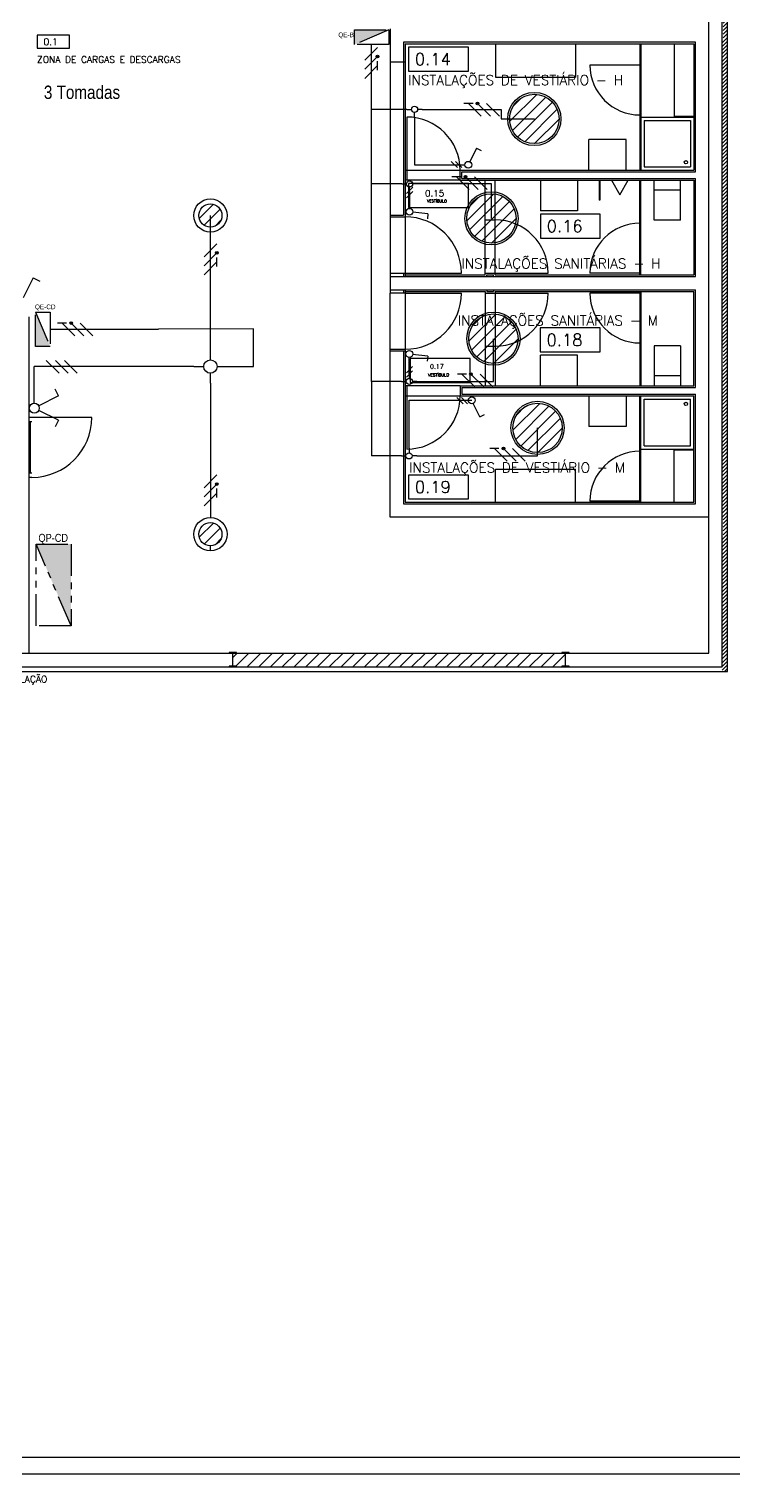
# Model space of a CAD drawing. Header units: millimetres. Extents: x -35961 to -35580, y 154458 to 154764.
# Drawn here: x -35820.56 to -35809.98, y 154617.16 to 154638.88 of the extents above; entities that cross this region are included whole.
import ezdxf

# ---------------------------------------------------------------- set-up
doc = ezdxf.new("R2010")
doc.units = ezdxf.units.MM
doc.header["$MEASUREMENT"] = 0
doc.linetypes.add('CONTINUO', pattern=[0])
doc.linetypes.add('PHANTOM2', pattern=[31.75, 15.875, -3.175, 3.175, -3.175, 3.175, -3.175])
doc.layers.get('0').update_dxf_attribs({"color": 253})
for name, color, linetype in [('0_ARQ', 253, 'Continuous'), ('Iluminação', 2, 'Continuous'), ('IluminaçãoPlanta', 50, 'Continuous'), ('LigacoesEntrada', 150, 'Continuous'), ('LigacoesParciais', 10, 'Continuous'), ('NomeMáquinas', 41, 'Continuous'), ('NomesQuadros', 255, 'Continuous'), ('Projecto', 252, 'Continuous'), ('QuadrosEletricos', 80, 'Continuous'), ('QuadrosParciais', 10, 'Continuous')]:
    doc.layers.add(name, color=color, linetype=linetype)
doc.styles.add('ROMANS', font='romans')
doc.styles.get("Standard").update_dxf_attribs({"font": 'ARIALN.TTF'})

msp = doc.modelspace()

# ---------------------------------------------------------------- hatches: boundary and pattern name
at = {"layer": 'IluminaçãoPlanta', "linetype": 'Continuous', "ltscale": 0.03, "transparency": 33554687}
h = msp.add_hatch(dxfattribs=at)
h.set_pattern_fill('ANSI31', color=256)
h.set_pattern_definition([(45, (1e-11, 29.68775), (-0.08838834765, 0.08838834765), [])])
h.paths.add_polyline_path([(-35783.935, 154644.146), (-35785.435, 154644.146), (-35785.435, 154644.076), (-35783.935, 154644.076)])
h.paths.add_polyline_path([(-35812.322, 154643.204), (-35813.822, 154643.204), (-35813.822, 154643.134), (-35812.322, 154643.134)])
h.paths.add_polyline_path([(-35812.322, 154645.204), (-35813.822, 154645.204), (-35813.822, 154645.134), (-35812.322, 154645.134)])
h.paths.add_polyline_path([(-35812.322, 154647.204), (-35813.822, 154647.204), (-35813.822, 154647.134), (-35812.322, 154647.134)])
h.paths.add_polyline_path([(-35812.322, 154649.204), (-35813.822, 154649.204), (-35813.822, 154649.134), (-35812.322, 154649.134)])
h.paths.add_polyline_path([(-35812.322, 154651.204), (-35813.822, 154651.204), (-35813.822, 154651.134), (-35812.322, 154651.134)])
h.paths.add_polyline_path([(-35812.322, 154655.204), (-35813.822, 154655.204), (-35813.822, 154655.134), (-35812.322, 154655.134)])
h.paths.add_polyline_path([(-35812.322, 154657.204), (-35813.822, 154657.204), (-35813.822, 154657.134), (-35812.322, 154657.134)])
h.paths.add_polyline_path([(-35812.322, 154659.204), (-35813.822, 154659.204), (-35813.822, 154659.134), (-35812.322, 154659.134)])
h.paths.add_polyline_path([(-35812.322, 154661.204), (-35813.822, 154661.204), (-35813.822, 154661.134), (-35812.322, 154661.134)])
h.paths.add_polyline_path([(-35812.322, 154663.204), (-35813.822, 154663.204), (-35813.822, 154663.134), (-35812.322, 154663.134)])
h.paths.add_polyline_path([(-35824.18, 154663.204), (-35825.68, 154663.204), (-35825.68, 154663.134), (-35824.18, 154663.134)])
h.paths.add_polyline_path([(-35824.18, 154661.204), (-35825.68, 154661.204), (-35825.68, 154661.134), (-35824.18, 154661.134)])
h.paths.add_polyline_path([(-35819.361, 154663.215), (-35819.431, 154663.215), (-35819.431, 154661.715), (-35819.361, 154661.715)])
h.paths.add_polyline_path([(-35824.18, 154659.204), (-35825.68, 154659.204), (-35825.68, 154659.134), (-35824.18, 154659.134)])
h.paths.add_polyline_path([(-35824.18, 154657.204), (-35825.68, 154657.204), (-35825.68, 154657.134), (-35824.18, 154657.134)])
h.paths.add_polyline_path([(-35824.18, 154655.204), (-35825.68, 154655.204), (-35825.68, 154655.134), (-35824.18, 154655.134)])
h.paths.add_polyline_path([(-35819.361, 154656.485), (-35819.431, 154656.485), (-35819.431, 154654.985), (-35819.361, 154654.985)])
h.paths.add_polyline_path([(-35824.18, 154651.204), (-35825.68, 154651.204), (-35825.68, 154651.134), (-35824.18, 154651.134)])
h.paths.add_polyline_path([(-35824.18, 154649.204), (-35825.68, 154649.204), (-35825.68, 154649.134), (-35824.18, 154649.134)])
h.paths.add_polyline_path([(-35819.361, 154651.234), (-35819.431, 154651.234), (-35819.431, 154649.734), (-35819.361, 154649.734)])
h.paths.add_polyline_path([(-35824.18, 154647.204), (-35825.68, 154647.204), (-35825.68, 154647.134), (-35824.18, 154647.134)])
h.paths.add_polyline_path([(-35824.18, 154645.204), (-35825.68, 154645.204), (-35825.68, 154645.134), (-35824.18, 154645.134)])
h.paths.add_polyline_path([(-35824.18, 154643.204), (-35825.68, 154643.204), (-35825.68, 154643.134), (-35824.18, 154643.134)])
h.paths.add_polyline_path([(-35819.361, 154644.704), (-35819.431, 154644.704), (-35819.431, 154643.204), (-35819.361, 154643.204)])
h.paths.add_polyline_path([(-35836.455, 154669.428), (-35836.525, 154669.428), (-35836.525, 154667.928), (-35836.455, 154667.928)])
h.paths.add_polyline_path([(-35840.08, 154669.428), (-35840.15, 154669.428), (-35840.15, 154667.928), (-35840.08, 154667.928)])
h.paths.add_polyline_path([(-35843.705, 154669.428), (-35843.775, 154669.428), (-35843.775, 154667.928), (-35843.705, 154667.928)])
h.paths.add_polyline_path([(-35838.337, 154663.18), (-35838.407, 154663.18), (-35838.407, 154661.68), (-35838.337, 154661.68)])
h.paths.add_polyline_path([(-35844.138, 154663.204), (-35845.638, 154663.204), (-35845.638, 154663.134), (-35844.138, 154663.134)])
h.paths.add_polyline_path([(-35844.138, 154661.204), (-35845.638, 154661.204), (-35845.638, 154661.134), (-35844.138, 154661.134)])
h.paths.add_polyline_path([(-35844.138, 154659.204), (-35845.638, 154659.204), (-35845.638, 154659.134), (-35844.138, 154659.134)])
h.paths.add_polyline_path([(-35832.983, 154663.169), (-35832.983, 154663.204), (-35834.483, 154663.204), (-35834.483, 154663.134), (-35832.983, 154663.134)])
h.paths.add_polyline_path([(-35832.983, 154661.204), (-35834.483, 154661.204), (-35834.483, 154661.134), (-35832.983, 154661.134), (-35832.983, 154661.169)])
h.paths.add_polyline_path([(-35832.983, 154659.169), (-35832.983, 154659.204), (-35834.483, 154659.204), (-35834.483, 154659.134), (-35832.983, 154659.134)])
h.paths.add_polyline_path([(-35832.983, 154657.204), (-35834.483, 154657.204), (-35834.483, 154657.134), (-35832.983, 154657.134), (-35832.983, 154657.169)])
h.paths.add_polyline_path([(-35838.337, 154657.852), (-35838.407, 154657.852), (-35838.407, 154656.352), (-35838.337, 154656.352)])
h.paths.add_polyline_path([(-35832.983, 154655.204), (-35834.483, 154655.204), (-35834.483, 154655.134), (-35832.983, 154655.134), (-35832.983, 154655.169)])
h.paths.add_polyline_path([(-35844.138, 154657.169), (-35844.138, 154657.204), (-35845.638, 154657.204), (-35845.638, 154657.134), (-35844.138, 154657.134)])
h.paths.add_polyline_path([(-35844.138, 154655.204), (-35845.638, 154655.204), (-35845.638, 154655.134), (-35844.138, 154655.134), (-35844.138, 154655.169)])
h.paths.add_polyline_path([(-35838.337, 154653.852), (-35838.407, 154653.852), (-35838.407, 154652.352), (-35838.337, 154652.352)])
h.paths.add_polyline_path([(-35844.147, 154651.169), (-35844.147, 154651.204), (-35845.647, 154651.204), (-35845.647, 154651.134), (-35844.147, 154651.134)])
h.paths.add_polyline_path([(-35844.147, 154649.204), (-35845.647, 154649.204), (-35845.647, 154649.134), (-35844.147, 154649.134), (-35844.147, 154649.169)])
h.paths.add_polyline_path([(-35838.337, 154649.852), (-35838.407, 154649.852), (-35838.407, 154648.352), (-35838.337, 154648.352)])
h.paths.add_polyline_path([(-35844.147, 154647.204), (-35845.647, 154647.204), (-35845.647, 154647.134), (-35844.147, 154647.134), (-35844.147, 154647.169)])
h.paths.add_polyline_path([(-35832.983, 154651.204), (-35834.483, 154651.204), (-35834.483, 154651.134), (-35832.983, 154651.134), (-35832.983, 154651.169)])
h.paths.add_polyline_path([(-35832.983, 154649.169), (-35832.983, 154649.204), (-35834.483, 154649.204), (-35834.483, 154649.134), (-35832.983, 154649.134)])
h.paths.add_polyline_path([(-35832.983, 154647.169), (-35832.983, 154647.204), (-35834.483, 154647.204), (-35834.483, 154647.134), (-35832.983, 154647.134)])
h.paths.add_polyline_path([(-35832.983, 154645.169), (-35832.983, 154645.204), (-35834.483, 154645.204), (-35834.483, 154645.134), (-35832.983, 154645.134)])
h.paths.add_polyline_path([(-35832.983, 154643.204), (-35834.483, 154643.204), (-35834.483, 154643.134), (-35832.983, 154643.134), (-35832.983, 154643.169)])
h.paths.add_polyline_path([(-35838.337, 154644.669), (-35838.407, 154644.669), (-35838.407, 154643.169), (-35838.337, 154643.169)])
h.paths.add_polyline_path([(-35844.147, 154643.204), (-35845.647, 154643.204), (-35845.647, 154643.134), (-35844.147, 154643.134), (-35844.147, 154643.169)])
h.paths.add_polyline_path([(-35844.147, 154645.169), (-35844.147, 154645.204), (-35845.647, 154645.204), (-35845.647, 154645.134), (-35844.147, 154645.134)])
h.paths.add_polyline_path([(-35841.761, 154637.133), (-35843.261, 154637.133), (-35843.261, 154637.063), (-35841.761, 154637.063)])
h.paths.add_polyline_path([(-35841.761, 154635.093), (-35843.261, 154635.093), (-35843.261, 154635.023), (-35841.761, 154635.023)])
h.paths.add_polyline_path([(-35841.761, 154633.253), (-35843.261, 154633.253), (-35843.261, 154633.183), (-35841.761, 154633.183)])
h.paths.add_polyline_path([(-35841.761, 154631.413), (-35843.261, 154631.413), (-35843.261, 154631.343), (-35841.761, 154631.343)])
h.paths.add_polyline_path([(-35820.618, 154637.801), (-35820.618, 154638.249), (-35820.723, 154638.249), (-35820.723, 154637.801)], flags=9)
h.paths.add_polyline_path([(-35825.267, 154635.096), (-35824.818, 154635.096), (-35824.818, 154635.201), (-35825.267, 154635.201)], flags=9)
h.paths.add_polyline_path([(-35830.542, 154636.271), (-35830.093, 154636.271), (-35830.093, 154636.376), (-35830.542, 154636.376)], flags=9)
h.paths.add_polyline_path([(-35834.944, 154636.249), (-35834.495, 154636.249), (-35834.495, 154636.354), (-35834.944, 154636.354)], flags=9)
h.paths.add_polyline_path([(-35831.681, 154634.356), (-35831.232, 154634.356), (-35831.232, 154634.461), (-35831.681, 154634.461)], flags=9)
h.paths.add_polyline_path([(-35833.78, 154633.918), (-35833.152, 154633.918), (-35833.152, 154634.408), (-35833.78, 154634.408)], flags=9)
h.paths.add_polyline_path([(-35835.081, 154633.918), (-35834.453, 154633.918), (-35834.453, 154634.408), (-35835.081, 154634.408)], flags=9)
h.paths.add_polyline_path([(-35837.183, 154631.878), (-35837.183, 154632.295), (-35837.32, 154632.295), (-35837.32, 154631.878)], flags=9)
h.paths.add_polyline_path([(-35837.183, 154631.203), (-35837.183, 154631.62), (-35837.319, 154631.62), (-35837.319, 154631.203)], flags=9)
h.paths.add_polyline_path([(-35837.141, 154630.365), (-35837.141, 154631.092), (-35837.414, 154631.092), (-35837.414, 154630.365)], flags=9)
h.paths.add_polyline_path([(-35837.141, 154629.595), (-35837.141, 154630.322), (-35837.414, 154630.322), (-35837.414, 154629.595)], flags=9)
h.paths.add_polyline_path([(-35820.397, 154637.72), (-35819.151, 154637.72), (-35819.151, 154638.141), (-35820.397, 154638.141)], flags=9)
h.paths.add_polyline_path([(-35845.857, 154638.164), (-35844.611, 154638.164), (-35844.611, 154638.585), (-35845.857, 154638.585)], flags=9)
h.paths.add_polyline_path([(-35832.406, 154666.646), (-35831.16, 154666.646), (-35831.16, 154667.067), (-35832.406, 154667.067)], flags=9)
h.paths.add_polyline_path([(-35814.034, 154667.154), (-35812.788, 154667.154), (-35812.788, 154667.574), (-35814.034, 154667.574)], flags=9)
h.paths.add_polyline_path([(-35822.226, 154667.12), (-35821.095, 154667.12), (-35821.095, 154667.541), (-35822.226, 154667.541)], flags=9)
h.paths.add_polyline_path([(-35830.946, 154659.343), (-35829.7, 154659.343), (-35829.7, 154659.763), (-35830.946, 154659.763)], flags=9)
h.paths.add_polyline_path([(-35831.071, 154652.495), (-35829.825, 154652.495), (-35829.825, 154652.915), (-35831.071, 154652.915)], flags=9)
h.paths.add_polyline_path([(-35792.67, 154621.399), (-35789.458, 154621.399), (-35789.458, 154621.924), (-35792.67, 154621.924)], flags=9)
h.paths.add_polyline_path([(-35782.842, 154640.578), (-35778.81, 154640.578), (-35778.81, 154641.314), (-35782.842, 154641.314)], flags=9)
h.paths.add_polyline_path([(-35782.89, 154642.28), (-35775.762, 154642.28), (-35775.762, 154643.016), (-35782.89, 154643.016)], flags=9)
h.paths.add_polyline_path([(-35782.917, 154643.736), (-35778.997, 154643.736), (-35778.997, 154644.472), (-35782.917, 154644.472)], flags=9)
h.paths.add_polyline_path([(-35788.012, 154644.729), (-35779.324, 154644.729), (-35779.324, 154646.201), (-35788.012, 154646.201)], flags=9)
h.paths.add_polyline_path([(-35846.773, 154629.558), (-35845.23, 154629.558), (-35845.23, 154629.786), (-35846.773, 154629.786)], flags=9)
h.paths.add_polyline_path([(-35847.183, 154629.614), (-35846.923, 154629.614), (-35846.923, 154629.764), (-35847.183, 154629.764)], flags=9)
h.paths.add_polyline_path([(-35836.957, 154634.28), (-35835.711, 154634.28), (-35835.711, 154634.458), (-35836.957, 154634.458)], flags=9)
h.paths.add_polyline_path([(-35837.347, 154634.288), (-35837.088, 154634.288), (-35837.088, 154634.438), (-35837.347, 154634.438)], flags=9)
h.paths.add_polyline_path([(-35823.309, 154638.5), (-35823.05, 154638.5), (-35823.05, 154638.65), (-35823.309, 154638.65)], flags=9)
h.paths.add_polyline_path([(-35828.94, 154638.569), (-35828.68, 154638.569), (-35828.68, 154638.719), (-35828.94, 154638.719)], flags=9)
h.paths.add_polyline_path([(-35837.253, 154636.263), (-35836.993, 154636.263), (-35836.993, 154636.413), (-35837.253, 154636.413)], flags=9)
h.paths.add_polyline_path([(-35832.018, 154638.532), (-35831.754, 154638.532), (-35831.754, 154638.682), (-35832.018, 154638.682)], flags=9)
h.paths.add_polyline_path([(-35820.322, 154638.615), (-35820.091, 154638.615), (-35820.091, 154638.765), (-35820.322, 154638.765)], flags=9)
h.paths.add_polyline_path([(-35821.094, 154629.561), (-35820.834, 154629.561), (-35820.834, 154629.711), (-35821.094, 154629.711)], flags=9)
h.paths.add_polyline_path([(-35848.945, 154665.864), (-35848.074, 154665.864), (-35848.074, 154666.074), (-35848.945, 154666.074)], flags=9)
h.paths.add_polyline_path([(-35779.778, 154658.202), (-35778.092, 154658.202), (-35778.092, 154658.63), (-35779.778, 154658.63)], flags=9)
h.paths.add_polyline_path([(-35779.767, 154659.099), (-35778.116, 154659.099), (-35778.116, 154659.527), (-35779.767, 154659.527)], flags=9)
h.paths.add_polyline_path([(-35780.334, 154662.55), (-35778.191, 154662.55), (-35778.191, 154662.979), (-35780.334, 154662.979)], flags=9)
h.paths.add_polyline_path([(-35779.778, 154658.66), (-35778.093, 154658.66), (-35778.093, 154659.088), (-35779.778, 154659.088)], flags=9)
h.paths.add_polyline_path([(-35788.231, 154658.605), (-35782.619, 154658.605), (-35782.619, 154659.154), (-35788.231, 154659.154)], flags=9)
h.paths.add_polyline_path([(-35788.231, 154658.125), (-35782.139, 154658.125), (-35782.139, 154658.674), (-35788.231, 154658.674)], flags=9)
h.paths.add_polyline_path([(-35789.529, 154658.237), (-35788.689, 154658.237), (-35788.689, 154658.597), (-35789.529, 154658.597)], flags=9)
h.paths.add_polyline_path([(-35789.529, 154658.717), (-35788.677, 154658.717), (-35788.677, 154659.077), (-35789.529, 154659.077)], flags=9)
h.paths.add_polyline_path([(-35822.961, 154629.502), (-35821.251, 154629.502), (-35821.251, 154629.73), (-35822.961, 154629.73)], flags=9)
h.paths.add_polyline_path([(-35819.872, 154638.624), (-35817.36, 154638.624), (-35817.36, 154638.774), (-35819.872, 154638.774)], flags=9)
h.paths.add_polyline_path([(-35814.933, 154635.933), (-35813.708, 154635.933), (-35813.708, 154636.201), (-35814.933, 154636.201)], flags=9)
h.paths.add_polyline_path([(-35814.901, 154633.953), (-35813.676, 154633.953), (-35813.676, 154634.221), (-35814.901, 154634.221)], flags=9)
h.paths.add_polyline_path([(-35814.092, 154635.174), (-35810.599, 154635.174), (-35810.599, 154635.517), (-35814.092, 154635.517)], flags=9)
h.paths.add_polyline_path([(-35814.892, 154637.931), (-35811.099, 154637.931), (-35811.099, 154638.274), (-35814.892, 154638.274)], flags=9)
h.paths.add_polyline_path([(-35814.145, 154634.318), (-35810.638, 154634.318), (-35810.638, 154634.661), (-35814.145, 154634.661)], flags=9)
h.paths.add_polyline_path([(-35814.877, 154632.108), (-35811.07, 154632.108), (-35811.07, 154632.451), (-35814.877, 154632.451)], flags=9)
h.paths.add_polyline_path([(-35812.743, 154635.783), (-35812.104, 154635.783), (-35812.104, 154636.053), (-35812.743, 154636.053)], flags=9)
h.paths.add_polyline_path([(-35814.724, 154636.243), (-35814.085, 154636.243), (-35814.085, 154636.513), (-35814.724, 154636.513)], flags=9)
h.paths.add_polyline_path([(-35814.724, 154638.293), (-35814.077, 154638.293), (-35814.077, 154638.563), (-35814.724, 154638.563)], flags=9)
h.paths.add_polyline_path([(-35812.745, 154634.073), (-35812.107, 154634.073), (-35812.107, 154634.343), (-35812.745, 154634.343)], flags=9)
h.paths.add_polyline_path([(-35814.699, 154633.613), (-35814.06, 154633.613), (-35814.06, 154633.883), (-35814.699, 154633.883)], flags=9)
h.paths.add_polyline_path([(-35814.724, 154631.863), (-35814.094, 154631.863), (-35814.094, 154632.133), (-35814.724, 154632.133)], flags=9)
h.paths.add_polyline_path([(-35836.89, 154636.312), (-35835.835, 154636.312), (-35835.835, 154636.462), (-35836.89, 154636.462)], flags=9)
h.paths.add_polyline_path([(-35831.664, 154638.541), (-35830.167, 154638.541), (-35830.167, 154638.719), (-35831.664, 154638.719)], flags=9)
h.paths.add_polyline_path([(-35828.596, 154638.582), (-35826.003, 154638.582), (-35826.003, 154638.761), (-35828.596, 154638.761)], flags=9)
h.paths.add_polyline_path([(-35822.956, 154638.469), (-35822.206, 154638.469), (-35822.206, 154638.647), (-35822.956, 154638.647)], flags=9)
h.paths.add_polyline_path([(-35779.839, 154660.633), (-35778.153, 154660.633), (-35778.153, 154661.061), (-35779.839, 154661.061)], flags=9)
h.paths.add_polyline_path([(-35788.262, 154660.563), (-35782.193, 154660.563), (-35782.193, 154661.112), (-35788.262, 154661.112)], flags=9)
h.paths.add_polyline_path([(-35789.56, 154660.675), (-35788.697, 154660.675), (-35788.697, 154661.035), (-35789.56, 154661.035)], flags=9)
h.paths.add_polyline_path([(-35832.638, 154638.99), (-35830.472, 154638.99), (-35830.472, 154639.264), (-35832.638, 154639.264)], flags=9)
h.paths.add_polyline_path([(-35830.286, 154639.026), (-35829.647, 154639.026), (-35829.647, 154639.296), (-35830.286, 154639.296)], flags=9)
h.paths.add_polyline_path([(-35821.24, 154666.586), (-35820.056, 154666.586), (-35820.056, 154666.736), (-35821.24, 154666.736)], flags=9)
h.paths.add_polyline_path([(-35814.894, 154666.568), (-35813.763, 154666.568), (-35813.763, 154666.718), (-35814.894, 154666.718)], flags=9)
h.paths.add_polyline_path([(-35835.139, 154666.628), (-35833.72, 154666.628), (-35833.72, 154666.857), (-35835.139, 154666.857)], flags=9)
h.paths.add_polyline_path([(-35828.286, 154639.027), (-35826.155, 154639.027), (-35826.155, 154639.302), (-35828.286, 154639.302)], flags=9)
h.paths.add_polyline_path([(-35780.162, 154666.005), (-35778.247, 154666.005), (-35778.247, 154666.434), (-35780.162, 154666.434)], flags=9)
h.paths.add_polyline_path([(-35779.785, 154659.621), (-35778.1, 154659.621), (-35778.1, 154660.049), (-35779.785, 154660.049)], flags=9)
h.paths.add_polyline_path([(-35779.777, 154660.135), (-35778.126, 154660.135), (-35778.126, 154660.564), (-35779.777, 154660.564)], flags=9)
h.paths.add_polyline_path([(-35780.062, 154661.095), (-35778.148, 154661.095), (-35778.148, 154661.523), (-35780.062, 154661.523)], flags=9)
h.paths.add_polyline_path([(-35780.077, 154661.569), (-35778.163, 154661.569), (-35778.163, 154661.998), (-35780.077, 154661.998)], flags=9)
h.paths.add_polyline_path([(-35780.066, 154662.065), (-35778.163, 154662.065), (-35778.163, 154662.494), (-35780.066, 154662.494)], flags=9)
h.paths.add_polyline_path([(-35780.347, 154663.028), (-35778.204, 154663.028), (-35778.204, 154663.457), (-35780.347, 154663.457)], flags=9)
h.paths.add_polyline_path([(-35780.126, 154663.499), (-35778.211, 154663.499), (-35778.211, 154663.928), (-35780.126, 154663.928)], flags=9)
h.paths.add_polyline_path([(-35779.874, 154663.979), (-35778.2, 154663.979), (-35778.2, 154664.408), (-35779.874, 154664.408)], flags=9)
h.paths.add_polyline_path([(-35780.137, 154664.495), (-35778.223, 154664.495), (-35778.223, 154664.923), (-35780.137, 154664.923)], flags=9)
h.paths.add_polyline_path([(-35780.118, 154664.996), (-35778.238, 154664.996), (-35778.238, 154665.424), (-35780.118, 154665.424)], flags=9)
h.paths.add_polyline_path([(-35779.922, 154665.525), (-35778.236, 154665.525), (-35778.236, 154665.954), (-35779.922, 154665.954)], flags=9)
h.paths.add_polyline_path([(-35780.124, 154666.561), (-35778.244, 154666.561), (-35778.244, 154666.99), (-35780.124, 154666.99)], flags=9)
h.paths.add_polyline_path([(-35788.238, 154659.566), (-35782.649, 154659.566), (-35782.649, 154660.115), (-35788.238, 154660.115)], flags=9)
h.paths.add_polyline_path([(-35788.296, 154662.005), (-35784.65, 154662.005), (-35784.65, 154662.554), (-35788.296, 154662.554)], flags=9)
h.paths.add_polyline_path([(-35788.296, 154663.445), (-35784.353, 154663.445), (-35784.353, 154663.994), (-35788.296, 154663.994)], flags=9)
h.paths.add_polyline_path([(-35788.289, 154665.571), (-35784.695, 154665.571), (-35784.695, 154666), (-35788.289, 154666)], flags=9)
h.paths.add_polyline_path([(-35788.286, 154666.607), (-35786.486, 154666.607), (-35786.486, 154667.036), (-35788.286, 154667.036)], flags=9)
h.paths.add_polyline_path([(-35780.136, 154667.088), (-35778.233, 154667.088), (-35778.233, 154667.516), (-35780.136, 154667.516)], flags=9)
h.paths.add_polyline_path([(-35788.252, 154659.186), (-35786.292, 154659.186), (-35786.292, 154659.615), (-35788.252, 154659.615)], flags=9)
h.paths.add_polyline_path([(-35788.276, 154660.181), (-35786.316, 154660.181), (-35786.316, 154660.61), (-35788.276, 154660.61)], flags=9)
h.paths.add_polyline_path([(-35788.242, 154661.156), (-35784.83, 154661.156), (-35784.83, 154661.516), (-35788.242, 154661.516)], flags=9)
h.paths.add_polyline_path([(-35788.296, 154662.485), (-35783.965, 154662.485), (-35783.965, 154663.034), (-35788.296, 154663.034)], flags=9)
h.paths.add_polyline_path([(-35788.242, 154661.636), (-35784.705, 154661.636), (-35784.705, 154661.996), (-35788.242, 154661.996)], flags=9)
h.paths.add_polyline_path([(-35788.296, 154662.965), (-35784.033, 154662.965), (-35784.033, 154663.514), (-35788.296, 154663.514)], flags=9)
h.paths.add_polyline_path([(-35788.296, 154663.925), (-35784.193, 154663.925), (-35784.193, 154664.474), (-35788.296, 154664.474)], flags=9)
h.paths.add_polyline_path([(-35789.536, 154659.198), (-35788.685, 154659.198), (-35788.685, 154659.558), (-35789.536, 154659.558)], flags=9)
h.paths.add_polyline_path([(-35789.536, 154659.678), (-35788.685, 154659.678), (-35788.685, 154660.038), (-35789.536, 154660.038)], flags=9)
h.paths.add_polyline_path([(-35789.56, 154660.192), (-35788.709, 154660.192), (-35788.709, 154660.552), (-35789.56, 154660.552)], flags=9)
h.paths.add_polyline_path([(-35789.56, 154661.156), (-35788.709, 154661.156), (-35788.709, 154661.516), (-35789.56, 154661.516)], flags=9)
h.paths.add_polyline_path([(-35789.56, 154661.636), (-35788.709, 154661.636), (-35788.709, 154661.996), (-35789.56, 154661.996)], flags=9)
h.paths.add_polyline_path([(-35788.312, 154666.051), (-35782.089, 154666.051), (-35782.089, 154666.48), (-35788.312, 154666.48)], flags=9)
h.paths.add_polyline_path([(-35789.56, 154662.116), (-35788.777, 154662.116), (-35788.777, 154662.476), (-35789.56, 154662.476)], flags=9)
h.paths.add_polyline_path([(-35789.56, 154662.596), (-35788.709, 154662.596), (-35788.709, 154662.956), (-35789.56, 154662.956)], flags=9)
h.paths.add_polyline_path([(-35789.56, 154663.076), (-35788.949, 154663.076), (-35788.949, 154663.436), (-35789.56, 154663.436)], flags=9)
h.paths.add_polyline_path([(-35788.287, 154664.54), (-35785.299, 154664.54), (-35785.299, 154664.969), (-35788.287, 154664.969)], flags=9)
h.paths.add_polyline_path([(-35788.264, 154667.145), (-35782.235, 154667.145), (-35782.235, 154667.505), (-35788.264, 154667.505)], flags=9)
h.paths.add_polyline_path([(-35789.56, 154663.556), (-35788.937, 154663.556), (-35788.937, 154663.916), (-35789.56, 154663.916)], flags=9)
h.paths.add_polyline_path([(-35789.56, 154664.036), (-35788.937, 154664.036), (-35788.937, 154664.396), (-35789.56, 154664.396)], flags=9)
h.paths.add_polyline_path([(-35788.257, 154665.053), (-35785.726, 154665.053), (-35785.726, 154665.413), (-35788.257, 154665.413)], flags=9)
h.paths.add_polyline_path([(-35789.571, 154664.552), (-35788.949, 154664.552), (-35788.949, 154664.912), (-35789.571, 154664.912)], flags=9)
h.paths.add_polyline_path([(-35789.587, 154665.053), (-35788.964, 154665.053), (-35788.964, 154665.413), (-35789.587, 154665.413)], flags=9)
h.paths.add_polyline_path([(-35789.596, 154665.583), (-35788.962, 154665.583), (-35788.962, 154665.943), (-35789.596, 154665.943)], flags=9)
h.paths.add_polyline_path([(-35789.596, 154666.063), (-35788.973, 154666.063), (-35788.973, 154666.423), (-35789.596, 154666.423)], flags=9)
h.paths.add_polyline_path([(-35789.593, 154666.619), (-35788.97, 154666.619), (-35788.97, 154666.979), (-35789.593, 154666.979)], flags=9)
h.paths.add_polyline_path([(-35789.582, 154667.145), (-35789.028, 154667.145), (-35789.028, 154667.505), (-35789.582, 154667.505)], flags=9)
h.paths.add_polyline_path([(-35785.827, 154668.123), (-35780.644, 154668.123), (-35780.644, 154668.551), (-35785.827, 154668.551)], flags=9)
h.paths.add_polyline_path([(-35828.985, 154639.054), (-35828.526, 154639.054), (-35828.526, 154639.324), (-35828.985, 154639.324)], flags=9)
h.paths.add_polyline_path([(-35813.572, 154666.578), (-35812.934, 154666.578), (-35812.934, 154666.848), (-35813.572, 154666.848)], flags=9)
h.paths.add_polyline_path([(-35822.062, 154666.578), (-35821.423, 154666.578), (-35821.423, 154666.848), (-35822.062, 154666.848)], flags=9)
h.paths.add_polyline_path([(-35833.57, 154666.591), (-35832.983, 154666.591), (-35832.983, 154666.861), (-35833.57, 154666.861)], flags=9)
h.paths.add_polyline_path([(-35847.651, 154628.745), (-35843.942, 154628.745), (-35843.942, 154629.045), (-35847.651, 154629.045)], flags=9)
h = msp.add_hatch(color=256, dxfattribs=at)
h.dxf.hatch_style = 1
h.paths.add_polyline_path([(-35815.344, 154638.467, 1), (-35815.304, 154638.467, 1)])
h = msp.add_hatch(color=256, dxfattribs=at)
h.dxf.hatch_style = 1
h.paths.add_polyline_path([(-35813.839, 154637.762, 1), (-35813.799, 154637.762, 1)])
h = msp.add_hatch(dxfattribs=at)
h.set_pattern_fill('ANSI31', color=256)
h.set_pattern_definition([(45, (-28.28121, 26.26848), (-0.08838834765, 0.08838834765), [])])
h.paths.add_polyline_path([(-35812.595, 154637.529, 1), (-35813.337, 154637.529, 1)])
h = msp.add_hatch(color=256, dxfattribs=at)
h.dxf.hatch_style = 1
h.paths.add_polyline_path([(-35814.022, 154636.66, 1), (-35813.982, 154636.66, 1)])
h = msp.add_hatch(dxfattribs=at)
h.set_pattern_fill('ANSI31', color=256)
h.set_pattern_definition([(45, (-28.92654, 24.77423), (-0.08838834765, 0.08838834765), [])])
h.paths.add_polyline_path([(-35813.241, 154636.035, 1), (-35813.982, 154636.035, 1)])
h = msp.add_hatch(dxfattribs=at)
h.set_pattern_fill('ANSI31', color=256)
h.set_pattern_definition([(45, (-33.179, 23.16438), (-0.08838834765, 0.08838834765), [])])
h.paths.add_polyline_path([(-35817.661, 154636.078, 1), (-35818.009, 154636.078, 1)])
h = msp.add_hatch(color=256, dxfattribs=at)
h.dxf.hatch_style = 1
h.paths.add_polyline_path([(-35817.759, 154635.516, 1), (-35817.719, 154635.516, 1)])
h = msp.add_hatch(color=256, dxfattribs=at)
h.dxf.hatch_style = 1
h.paths.add_polyline_path([(-35819.949, 154634.462, 1), (-35819.909, 154634.462, 1)])
h = msp.add_hatch(dxfattribs=at)
h.set_pattern_fill('ANSI31', color=256)
h.set_pattern_definition([(45, (-28.89581, 22.96607), (-0.08838834765, 0.08838834765), [])])
h.paths.add_polyline_path([(-35813.21, 154634.227, 1), (-35813.951, 154634.227, 1)])
h = msp.add_hatch(color=256, dxfattribs=at)
h.dxf.hatch_style = 1
h.paths.add_polyline_path([(-35813.939, 154633.695, 1), (-35813.899, 154633.695, 1)])
h = msp.add_hatch(dxfattribs=at)
h.set_pattern_fill('ANSI31', color=256)
h.set_pattern_definition([(45, (-28.23332, 21.6249), (-0.08838834765, 0.08838834765), [])])
h.paths.add_polyline_path([(-35812.548, 154632.886, 1), (-35813.289, 154632.886, 1)])
h = msp.add_hatch(color=256, dxfattribs=at)
h.dxf.hatch_style = 1
h.paths.add_polyline_path([(-35813.451, 154632.578, 1), (-35813.411, 154632.578, 1)])
h = msp.add_hatch(color=256, dxfattribs=at)
h.dxf.hatch_style = 1
h.paths.add_polyline_path([(-35817.759, 154632.043, 1), (-35817.719, 154632.043, 1)])
h = msp.add_hatch(dxfattribs=at)
h.set_pattern_fill('ANSI31', color=256)
h.set_pattern_definition([(45, (-33.179, 18.37438), (-0.08838834765, 0.08838834765), [])])
h.paths.add_polyline_path([(-35817.661, 154631.288, 1), (-35818.009, 154631.288, 1)])
at = {"layer": 'LigacoesParciais', "linetype": 'Continuous', "ltscale": 0.03, "true_color": 0x636466}
h = msp.add_hatch(dxfattribs=at)
h.set_pattern_fill('ANSI31', color=251)
h.set_pattern_definition([(45, (8.73055, 29.68775), (-0.08838834765, 0.08838834765), [])])
h.paths.add_polyline_path([(-35817.497, 154629.503), (-35817.497, 154629.303), (-35817.445, 154629.303), (-35812.555, 154629.296), (-35812.555, 154629.303), (-35812.503, 154629.303), (-35812.503, 154629.503)])
at = {"layer": 'Projecto'}
h = msp.add_hatch(dxfattribs=at)
h.set_pattern_fill('ANSI31', color=256, scale=0.0125, style=0)
h.set_pattern_definition([(45, (-45720.69347, 161053.77992), (-0.02806330038, 0.02806330038), [])])
h.paths.add_polyline_path([(-35810.062, 154646.383), (-35810.127, 154646.383), (-35810.127, 154646.233), (-35810.142, 154646.233), (-35810.142, 154639.033), (-35810.127, 154639.033), (-35810.127, 154638.733), (-35810.142, 154638.733), (-35810.142, 154634.083), (-35810.127, 154634.083), (-35810.127, 154633.783), (-35810.142, 154633.783), (-35810.142, 154631.533), (-35810.127, 154631.533), (-35810.127, 154631.233), (-35810.142, 154631.233), (-35810.142, 154629.348), (-35810.142, 154629.238), (-35810.142, 154629.223), (-35810.062, 154629.223)])
at = {"layer": 'QuadrosEletricos', "linetype": 'PHANTOM2', "ltscale": 0.03}
h = msp.add_hatch(color=256, dxfattribs=at)
h.dxf.hatch_style = 1
h.paths.add_polyline_path([(-35815.669, 154638.868), (-35815.669, 154638.647), (-35815.154, 154638.868)])
h = msp.add_hatch(color=256, dxfattribs=at)
h.dxf.hatch_style = 1
h.paths.add_polyline_path([(-35820.464, 154634.111), (-35820.243, 154634.111), (-35820.464, 154634.626)])
at = {"layer": 'QuadrosParciais', "linetype": 'PHANTOM2', "ltscale": 0.03}
h = msp.add_hatch(color=1, dxfattribs=at)
h.dxf.hatch_style = 1
h.paths.add_polyline_path([(-35819.93, 154631.139), (-35820.455, 154631.139), (-35819.93, 154629.912)])

# ---------------------------------------------------------------- linework, layer by layer
at = {"layer": '0_ARQ'}
for points in [[(-35864.542, 154676.364), (-35774.542, 154676.364), (-35774.542, 154617.164), (-35864.542, 154617.164)], [(-35774.542, 154617.164), (-35862.292, 154617.164), (-35862.292, 154676.364), (-35774.542, 154676.364)], [(-35774.792, 154617.414), (-35862.042, 154617.414), (-35862.042, 154676.114), (-35774.792, 154676.114)]]:
    msp.add_lwpolyline(points, close=True, dxfattribs=at)
at = {"layer": 'Iluminação'}
for p, q in [((-35815.516, 154638.411), (-35815.324, 154638.603)), ((-35815.516, 154638.275), (-35815.324, 154638.467)), ((-35815.324, 154638.263), (-35815.324, 154638.399)), ((-35815.516, 154638.139), (-35815.324, 154638.331)), ((-35813.887, 154637.762, 0), (-35814.024, 154637.762, 0)), ((-35813.763, 154637.57, 0), (-35813.955, 154637.762, 0)), ((-35813.627, 154637.57, 0), (-35813.819, 154637.762, 0)), ((-35813.491, 154637.57, 0), (-35813.683, 154637.762, 0)), ((-35814.123, 154636.799), (-35814.216, 154636.892)), ((-35814.056, 154636.799), (-35814.15, 154636.892)), ((-35814.07, 154636.66, 0), (-35814.206, 154636.66, 0)), ((-35813.946, 154636.467, 0), (-35814.138, 154636.66, 0)), ((-35813.809, 154636.467, 0), (-35814.002, 154636.66, 0)), ((-35813.673, 154636.467, 0), (-35813.866, 154636.66, 0)), ((-35814.887, 154636.41), (-35814.794, 154636.504)), ((-35814.887, 154636.344), (-35814.794, 154636.437)), ((-35817.931, 154635.459), (-35817.739, 154635.652)), ((-35817.931, 154635.323), (-35817.739, 154635.516)), ((-35817.931, 154635.187), (-35817.739, 154635.38)), ((-35817.739, 154635.312), (-35817.739, 154635.448)), ((-35819.997, 154634.462, 0), (-35820.133, 154634.462, 0)), ((-35819.872, 154634.27, 0), (-35820.065, 154634.462, 0)), ((-35819.736, 154634.27, 0), (-35819.929, 154634.462, 0)), ((-35819.6, 154634.27, 0), (-35819.792, 154634.462, 0)), ((-35820.108, 154633.707), (-35820.301, 154633.899)), ((-35819.972, 154633.707), (-35820.164, 154633.899)), ((-35819.836, 154633.707), (-35820.028, 154633.899)), ((-35814.89, 154633.714), (-35814.796, 154633.808)), ((-35814.89, 154633.648), (-35814.796, 154633.742)), ((-35813.987, 154633.695, 0), (-35814.123, 154633.695, 0)), ((-35813.862, 154633.502, 0), (-35814.055, 154633.695, 0)), ((-35813.726, 154633.502, 0), (-35813.919, 154633.695, 0)), ((-35813.59, 154633.502, 0), (-35813.782, 154633.695, 0)), ((-35814.036, 154633.25), (-35814.129, 154633.343)), ((-35813.969, 154633.25), (-35814.063, 154633.343)), ((-35813.499, 154632.578, 0), (-35813.635, 154632.578, 0)), ((-35813.374, 154632.385, 0), (-35813.567, 154632.578, 0)), ((-35813.238, 154632.385, 0), (-35813.431, 154632.578, 0)), ((-35813.102, 154632.385, 0), (-35813.295, 154632.578, 0)), ((-35817.931, 154631.986), (-35817.739, 154632.179)), ((-35817.931, 154631.85), (-35817.739, 154632.043)), ((-35817.931, 154631.714), (-35817.739, 154631.907)), ((-35817.739, 154631.839), (-35817.739, 154631.975))]:
    msp.add_line(p, q, dxfattribs=at)
at = {"layer": 'IluminaçãoPlanta', "linetype": 'Continuous', "ltscale": 0.03}
for p, q in [((-35815.412, 154637.673, 0), (-35815.412, 154638.647)), ((-35814.882, 154637.673, 0), (-35815.412, 154637.673, 0)), ((-35815.412, 154636.553, 0), (-35815.412, 154637.673, 0)), ((-35814.767, 154637.558, 0), (-35814.767, 154636.841, 0)), ((-35814.651, 154637.673, 0), (-35813.464, 154637.673, 0)), ((-35813.464, 154637.673, 0), (-35813.464, 154637.529, 0)), ((-35813.464, 154637.529, 0), (-35812.966, 154637.529)), ((-35814.767, 154636.841, 0), (-35814.01, 154636.841, 0)), ((-35814.958, 154636.553, 0), (-35815.412, 154636.553, 0)), ((-35815.412, 154633.584, 0), (-35815.412, 154636.553, 0)), ((-35814.842, 154636.437, 0), (-35814.842, 154636.185, 0)), ((-35813.611, 154636.553), (-35814.726, 154636.553, 0)), ((-35813.611, 154636.035), (-35813.611, 154636.553)), ((-35817.835, 154634.058), (-35817.835, 154636.078)), ((-35817.835, 154635.828), (-35817.835, 154635.904)), ((-35820.243, 154634.368), (-35818.617, 154634.368)), ((-35817.185, 154634.374), (-35818.617, 154634.368)), ((-35817.185, 154633.808), (-35817.185, 154634.374)), ((-35813.581, 154633.584, 0), (-35813.581, 154634.227)), ((-35818.085, 154633.808), (-35820.482, 154633.808)), ((-35820.482, 154633.258), (-35820.482, 154633.808)), ((-35817.735, 154633.808), (-35817.185, 154633.808)), ((-35814.845, 154633.7, 0), (-35814.845, 154633.946, 0)), ((-35814.961, 154633.584, 0), (-35815.412, 154633.584, 0)), ((-35815.412, 154633.584, 0), (-35815.412, 154632.466, 0)), ((-35814.73, 154633.584, 0), (-35813.581, 154633.584, 0)), ((-35817.835, 154633.558), (-35817.835, 154631.538)), ((-35814.849, 154632.582, 0), (-35814.849, 154633.301, 0)), ((-35814.849, 154633.301, 0), (-35813.907, 154633.301, 0)), ((-35812.918, 154632.466, 0), (-35812.918, 154632.886)), ((-35814.964, 154632.466, 0), (-35815.412, 154632.466, 0)), ((-35814.733, 154632.466, 0), (-35812.918, 154632.466, 0)), ((-35817.835, 154631.038), (-35817.835, 154631.114))]:
    msp.add_line(p, q, dxfattribs=at)
at = {"layer": 'IluminaçãoPlanta'}
for p, q in [((-35814.882, 154637.673, 0), (-35814.813, 154637.673, 0)), ((-35814.767, 154637.558, 0), (-35814.767, 154637.627, 0)), ((-35814.651, 154637.673, 0), (-35814.721, 154637.673, 0)), ((-35813.835, 154637.089, 0), (-35813.936, 154636.886, 0)), ((-35813.835, 154637.089, 0), (-35813.767, 154637.055, 0)), ((-35814.958, 154636.553, 0), (-35814.888, 154636.553, 0)), ((-35814.842, 154636.437, 0), (-35814.842, 154636.507, 0)), ((-35814.726, 154636.553, 0), (-35814.796, 154636.553, 0)), ((-35814.566, 154636.104, 0), (-35814.791, 154636.129, 0)), ((-35814.566, 154636.104, 0), (-35814.574, 154636.028, 0)), ((-35820.501, 154635.142), (-35820.651, 154634.843)), ((-35820.501, 154635.142), (-35820.401, 154635.092)), ((-35817.835, 154633.908), (-35817.835, 154634.058)), ((-35818.085, 154633.808), (-35817.935, 154633.808)), ((-35814.569, 154633.966, 0), (-35814.795, 154633.991, 0)), ((-35814.569, 154633.966, 0), (-35814.577, 154633.891, 0)), ((-35817.835, 154633.558), (-35817.835, 154633.708)), ((-35814.961, 154633.584, 0), (-35814.891, 154633.584, 0)), ((-35814.845, 154633.7, 0), (-35814.845, 154633.63, 0)), ((-35814.73, 154633.584, 0), (-35814.799, 154633.584, 0)), ((-35820.116, 154633.366), (-35820.414, 154633.217)), ((-35820.116, 154633.366), (-35820.166, 154633.466)), ((-35820.116, 154633.001), (-35820.414, 154633.15)), ((-35813.783, 154633.052, 0), (-35813.885, 154633.255, 0)), ((-35820.116, 154633.001), (-35820.166, 154632.901)), ((-35813.783, 154633.052, 0), (-35813.715, 154633.086, 0)), ((-35814.849, 154632.582, 0), (-35814.849, 154632.513, 0)), ((-35814.964, 154632.466, 0), (-35814.895, 154632.466, 0)), ((-35814.733, 154632.466, 0), (-35814.802, 154632.466, 0))]:
    msp.add_line(p, q, dxfattribs=at)
at = {"layer": 'IluminaçãoPlanta', "linetype": 'Continuous', "ltscale": 0.03}
for centre, radius in [((-35815.324, 154638.467), 0.02), ((-35812.966, 154637.529), 0.4), ((-35813.819, 154637.762, 0), 0.02), ((-35812.966, 154637.529), 0.371), ((-35814.002, 154636.66, 0), 0.02), ((-35813.611, 154636.035), 0.4), ((-35813.611, 154636.035), 0.371), ((-35817.835, 154636.078), 0.25), ((-35817.835, 154636.078), 0.174), ((-35817.739, 154635.516), 0.02), ((-35819.929, 154634.462, 0), 0.02), ((-35813.581, 154634.227), 0.4), ((-35813.581, 154634.227), 0.371), ((-35813.919, 154633.695, 0), 0.02), ((-35812.918, 154632.886), 0.4), ((-35812.918, 154632.886), 0.371), ((-35813.431, 154632.578, 0), 0.02), ((-35817.739, 154632.043), 0.02), ((-35817.835, 154631.288), 0.25), ((-35817.835, 154631.288), 0.174)]:
    msp.add_circle(centre, radius, dxfattribs=at)
at = {"layer": 'IluminaçãoPlanta'}
for centre, radius in [((-35814.767, 154637.673, 0), 0.0463), ((-35813.959, 154636.841, 0), 0.051), ((-35814.842, 154636.553, 0), 0.0463), ((-35814.842, 154636.134, 0), 0.051), ((-35814.845, 154633.997, 0), 0.051), ((-35817.835, 154633.808), 0.1), ((-35814.845, 154633.584, 0), 0.0463), ((-35820.482, 154633.183), 0.075), ((-35813.907, 154633.301, 0), 0.051), ((-35814.849, 154632.466, 0), 0.0463)]:
    msp.add_circle(centre, radius, dxfattribs=at)
at = {"layer": 'LigacoesEntrada', "color": 8, "linetype": 'CONTINUO', "ltscale": 0.03}
msp.add_line((-35820.563, 154634.553, 0), (-35820.563, 154629.504, 0), dxfattribs=at)
at = {"layer": 'Projecto'}
for p, q in [((-35810.062, 154629.223, 0), (-35810.062, 154666.563, 0)), ((-35815.132, 154638.883, 0), (-35815.132, 154636.058, 0)), ((-35814.932, 154638.683, 0), (-35814.932, 154636.083, 0)), ((-35810.542, 154638.683, 0), (-35814.932, 154638.683, 0)), ((-35814.907, 154638.658, 0), (-35814.907, 154635.163, 0)), ((-35814.907, 154638.658, 0), (-35810.567, 154638.658, 0)), ((-35813.549, 154638.658, 0), (-35813.549, 154638.158, 0)), ((-35812.349, 154638.658, 0), (-35812.349, 154638.158, 0)), ((-35811.38, 154638.658, 0), (-35811.38, 154636.758, 0)), ((-35811.367, 154638.658, 0), (-35811.367, 154636.758, 0)), ((-35810.867, 154638.658, 0), (-35810.867, 154637.558, 0)), ((-35810.567, 154638.658, 0), (-35810.567, 154636.758, 0)), ((-35810.542, 154636.733, 0), (-35810.542, 154638.683, 0)), ((-35810.542, 154636.733, 0), (-35810.542, 154638.683, 0)), ((-35810.542, 154636.733, 0), (-35810.542, 154638.593, 0)), ((-35814.907, 154638.383, 0), (-35815.132, 154638.383, 0)), ((-35813.549, 154638.158, 0), (-35812.349, 154638.158, 0)), ((-35811.367, 154638.339, 0), (-35812.13, 154638.339, 0)), ((-35814.882, 154637.558, 0), (-35814.882, 154636.608, 0)), ((-35811.367, 154637.589, 0), (-35811.38, 154637.589, 0)), ((-35811.367, 154637.558, 0), (-35810.567, 154637.558, 0)), ((-35811.317, 154637.508, 0), (-35811.317, 154636.808, 0)), ((-35811.317, 154637.508, 0), (-35810.617, 154637.508, 0)), ((-35810.867, 154637.571, 0), (-35810.567, 154637.571, 0)), ((-35810.617, 154637.508, 0), (-35810.617, 154636.808, 0)), ((-35811.585, 154637.218, 0), (-35812.145, 154637.218, 0)), ((-35812.145, 154636.758, 0), (-35812.145, 154637.218, 0)), ((-35811.585, 154636.758, 0), (-35811.585, 154637.218, 0)), ((-35814.907, 154636.758, 0), (-35810.567, 154636.758, 0)), ((-35814.082, 154636.608, 0), (-35814.082, 154636.758, 0)), ((-35814.057, 154636.733, 0), (-35810.542, 154636.733, 0)), ((-35814.057, 154636.633, 0), (-35814.057, 154636.733, 0)), ((-35814.057, 154636.633, 0), (-35813.682, 154636.633, 0)), ((-35813.682, 154636.633, 0), (-35810.542, 154636.633, 0)), ((-35811.317, 154636.808, 0), (-35810.617, 154636.808, 0)), ((-35810.542, 154636.333, 0), (-35810.542, 154636.633, 0)), ((-35810.542, 154635.163, 0), (-35810.542, 154636.633, 0)), ((-35810.542, 154635.163, 0), (-35810.542, 154636.633, 0)), ((-35814.882, 154636.608, 0), (-35814.907, 154636.608, 0)), ((-35814.082, 154636.608, 0), (-35814.882, 154636.608, 0)), ((-35814.082, 154636.608, 0), (-35813.707, 154636.608, 0)), ((-35813.707, 154636.608, 0), (-35810.567, 154636.608, 0)), ((-35813.707, 154636.013, 0), (-35813.707, 154636.608, 0)), ((-35813.557, 154635.188, 0), (-35813.557, 154636.608, 0)), ((-35812.876, 154636.608, 0), (-35812.876, 154636.148, 0)), ((-35812.316, 154636.608, 0), (-35812.316, 154636.148, 0)), ((-35811.993, 154636.608, 0), (-35811.993, 154636.308, 0)), ((-35811.98, 154636.608, 0), (-35811.98, 154636.308, 0)), ((-35811.805, 154636.608, 0), (-35811.68, 154636.391, 0)), ((-35811.68, 154636.391, 0), (-35811.555, 154636.608, 0)), ((-35811.38, 154635.188, 0), (-35811.38, 154636.608, 0)), ((-35811.367, 154635.188, 0), (-35811.367, 154636.608, 0)), ((-35811.167, 154636.008, 0), (-35811.167, 154636.608, 0)), ((-35810.767, 154636.458, 0), (-35811.167, 154636.458, 0)), ((-35810.767, 154636.008, 0), (-35810.767, 154636.608, 0)), ((-35810.567, 154636.608, 0), (-35810.567, 154635.188, 0)), ((-35811.98, 154636.308, 0), (-35811.993, 154636.308, 0)), ((-35815.132, 154636.083, 0), (-35814.932, 154636.083, 0)), ((-35815.132, 154636.058, 0), (-35814.907, 154636.058, 0)), ((-35815.132, 154636.058, 0), (-35815.132, 154635.213, 0)), ((-35813.707, 154636.013, 0), (-35813.557, 154636.013, 0)), ((-35813.707, 154635.213, 0), (-35813.707, 154636.013, 0)), ((-35812.316, 154636.148, 0), (-35812.876, 154636.148, 0)), ((-35810.767, 154636.008, 0), (-35811.167, 154636.008, 0)), ((-35810.542, 154635.163, 0), (-35810.542, 154636.133, 0)), ((-35810.542, 154635.163, 0), (-35810.542, 154636.043, 0)), ((-35811.367, 154635.963, 0), (-35811.38, 154635.963, 0)), ((-35815.132, 154635.213, 0), (-35815.132, 154634.913, 0)), ((-35815.132, 154635.213, 0), (-35814.062, 154635.213, 0)), ((-35815.132, 154635.163, 0), (-35810.542, 154635.163, 0)), ((-35814.932, 154635.213, 0), (-35814.932, 154635.163, 0)), ((-35814.907, 154635.188, 0), (-35813.707, 154635.188, 0)), ((-35813.707, 154635.188, 0), (-35813.707, 154635.213, 0)), ((-35813.707, 154635.213, 0), (-35813.557, 154635.213, 0)), ((-35813.707, 154635.213, 0), (-35812.757, 154635.213, 0)), ((-35813.682, 154635.163, 0), (-35813.682, 154635.188, 0)), ((-35813.682, 154635.188, 0), (-35813.582, 154635.188, 0)), ((-35813.582, 154635.163, 0), (-35813.582, 154635.188, 0)), ((-35813.557, 154635.188, 0), (-35810.567, 154635.188, 0)), ((-35811.38, 154635.213, 0), (-35812.13, 154635.213, 0)), ((-35811.367, 154635.213, 0), (-35811.38, 154635.213, 0)), ((-35815.132, 154634.963, 0), (-35810.542, 154634.963, 0)), ((-35814.907, 154634.913, 0), (-35815.132, 154634.913, 0)), ((-35815.132, 154631.543, 0), (-35815.132, 154634.913, 0)), ((-35814.932, 154634.963, 0), (-35814.932, 154634.913, 0)), ((-35814.907, 154634.963, 0), (-35814.907, 154634.913, 0)), ((-35814.907, 154634.938, 0), (-35813.707, 154634.938, 0)), ((-35814.907, 154634.913, 0), (-35814.907, 154634.068, 0)), ((-35814.907, 154634.913, 0), (-35814.062, 154634.913, 0)), ((-35813.707, 154634.938, 0), (-35813.707, 154634.913, 0)), ((-35813.707, 154634.913, 0), (-35813.557, 154634.913, 0)), ((-35813.707, 154634.913, 0), (-35812.757, 154634.913, 0)), ((-35813.707, 154634.913, 0), (-35813.707, 154634.113, 0)), ((-35813.682, 154634.963, 0), (-35813.682, 154634.938, 0)), ((-35813.682, 154634.938, 0), (-35813.582, 154634.938, 0)), ((-35813.582, 154634.963, 0), (-35813.582, 154634.938, 0)), ((-35813.557, 154634.938, 0), (-35810.567, 154634.938, 0)), ((-35813.557, 154634.938, 0), (-35813.557, 154633.518, 0)), ((-35811.38, 154634.913, 0), (-35812.13, 154634.913, 0)), ((-35811.38, 154634.938, 0), (-35811.38, 154633.518, 0)), ((-35811.367, 154634.913, 0), (-35811.38, 154634.913, 0)), ((-35811.367, 154634.938, 0), (-35811.367, 154633.518, 0)), ((-35810.567, 154633.518, 0), (-35810.567, 154634.938, 0)), ((-35810.542, 154633.493, 0), (-35810.542, 154634.963, 0)), ((-35810.542, 154633.493, 0), (-35810.542, 154634.963, 0)), ((-35810.542, 154633.493, 0), (-35810.542, 154634.963, 0)), ((-35810.542, 154633.493, 0), (-35810.542, 154634.963, 0)), ((-35815.132, 154634.068, 0), (-35814.907, 154634.068, 0)), ((-35815.132, 154634.043, 0), (-35814.907, 154634.043, 0)), ((-35814.932, 154634.043, 0), (-35814.932, 154631.743, 0)), ((-35814.907, 154634.068, 0), (-35814.907, 154633.518, 0)), ((-35813.707, 154634.113, 0), (-35813.707, 154633.518, 0)), ((-35813.707, 154634.113, 0), (-35813.557, 154634.113, 0)), ((-35811.367, 154634.163, 0), (-35811.38, 154634.163, 0)), ((-35810.767, 154634.118, 0), (-35811.167, 154634.118, 0)), ((-35811.167, 154634.118, 0), (-35811.167, 154633.518, 0)), ((-35810.767, 154634.118, 0), (-35810.767, 154633.518, 0)), ((-35812.316, 154633.978, 0), (-35812.876, 154633.978, 0)), ((-35812.876, 154633.518, 0), (-35812.876, 154633.978, 0)), ((-35812.316, 154633.518, 0), (-35812.316, 154633.978, 0)), ((-35810.542, 154633.913, 0), (-35810.542, 154634.003, 0)), ((-35810.767, 154633.668, 0), (-35811.167, 154633.668, 0)), ((-35814.907, 154633.518, 0), (-35814.907, 154633.368, 0)), ((-35814.882, 154633.518, 0), (-35814.907, 154633.518, 0)), ((-35814.907, 154633.368, 0), (-35810.567, 154633.368, 0)), ((-35814.907, 154633.368, 0), (-35814.907, 154631.768, 0)), ((-35814.882, 154633.518, 0), (-35814.882, 154633.368, 0)), ((-35814.882, 154633.518, 0), (-35814.882, 154632.568, 0)), ((-35814.082, 154633.518, 0), (-35814.882, 154633.518, 0)), ((-35814.082, 154633.518, 0), (-35813.707, 154633.518, 0)), ((-35814.082, 154633.518, 0), (-35814.082, 154633.368, 0)), ((-35814.057, 154633.493, 0), (-35813.682, 154633.493, 0)), ((-35814.057, 154633.493, 0), (-35814.057, 154633.393, 0)), ((-35814.057, 154633.393, 0), (-35810.542, 154633.393, 0)), ((-35813.707, 154633.518, 0), (-35810.567, 154633.518, 0)), ((-35813.682, 154633.493, 0), (-35810.542, 154633.493, 0)), ((-35812.145, 154633.368, 0), (-35812.145, 154632.908, 0)), ((-35811.585, 154633.368, 0), (-35811.585, 154632.908, 0)), ((-35811.38, 154631.768, 0), (-35811.38, 154633.368, 0)), ((-35811.367, 154631.768, 0), (-35811.367, 154633.368, 0)), ((-35810.567, 154631.768, 0), (-35810.567, 154633.368, 0)), ((-35810.542, 154631.743, 0), (-35810.542, 154633.393, 0)), ((-35810.542, 154631.743, 0), (-35810.542, 154633.393, 0)), ((-35810.542, 154631.743, 0), (-35810.542, 154633.393, 0)), ((-35810.542, 154631.743, 0), (-35810.542, 154633.393, 0)), ((-35811.317, 154632.618, 0), (-35811.317, 154633.318, 0)), ((-35811.317, 154633.318, 0), (-35810.617, 154633.318, 0)), ((-35810.617, 154632.618, 0), (-35810.617, 154633.318, 0)), ((-35819.618, 154633.043, 0), (-35820.563, 154633.043, 0)), ((-35820.518, 154632.978, 0), (-35820.563, 154632.978, 0)), ((-35820.54, 154632.208, 0), (-35820.54, 154632.978, 0)), ((-35811.585, 154632.908, 0), (-35812.145, 154632.908, 0)), ((-35811.367, 154632.536, 0), (-35811.38, 154632.536, 0)), ((-35811.367, 154632.568, 0), (-35810.567, 154632.568, 0)), ((-35811.317, 154632.618, 0), (-35810.617, 154632.618, 0)), ((-35810.867, 154631.768, 0), (-35810.867, 154632.568, 0)), ((-35810.867, 154632.555, 0), (-35810.567, 154632.555, 0)), ((-35820.518, 154632.208, 0), (-35820.563, 154632.208, 0)), ((-35820.518, 154632.143, 0), (-35820.563, 154632.143, 0)), ((-35813.549, 154632.268, 0), (-35812.349, 154632.268, 0)), ((-35813.549, 154631.768, 0), (-35813.549, 154632.268, 0)), ((-35812.349, 154631.768, 0), (-35812.349, 154632.268, 0)), ((-35814.932, 154631.743, 0), (-35810.542, 154631.743, 0)), ((-35814.907, 154631.768, 0), (-35810.567, 154631.768, 0)), ((-35811.367, 154631.786, 0), (-35812.13, 154631.786, 0)), ((-35810.342, 154631.543, 0), (-35815.132, 154631.543, 0)), ((-35847.68, 154629.223, 0), (-35810.062, 154629.223, 0))]:
    msp.add_line(p, q, dxfattribs=at)
at = {"layer": 'Projecto', "elevation": 0}
for points in [[(-35841.99, 154629.293), (-35810.142, 154629.293), (-35810.142, 154666.483), (-35812.555, 154666.483)], [(-35810.342, 154629.503), (-35810.342, 154666.272), (-35847.4, 154666.272), (-35847.4, 154638.883), (-35840.47, 154638.883)], [(-35810.542, 154636.733), (-35810.542, 154638.683)], [(-35810.542, 154635.163), (-35810.542, 154636.633)], [(-35810.542, 154633.493), (-35810.542, 154634.963)], [(-35810.542, 154631.743), (-35810.542, 154633.393)], [(-35837.497, 154629.503), (-35810.342, 154629.503), (-35810.342, 154629.503)]]:
    msp.add_lwpolyline(points, dxfattribs=at)
for points in [[(-35819.953, 154638.786), (-35820.438, 154638.786), (-35820.438, 154638.592), (-35819.953, 154638.592)], [(-35813.957, 154638.608), (-35814.857, 154638.608), (-35814.857, 154638.248), (-35813.957, 154638.248)], [(-35813.957, 154636.558), (-35814.857, 154636.558), (-35814.857, 154636.198), (-35813.957, 154636.198)], [(-35811.976, 154636.098), (-35812.876, 154636.098), (-35812.876, 154635.738), (-35811.976, 154635.738)], [(-35811.978, 154634.388), (-35812.879, 154634.388), (-35812.879, 154634.028), (-35811.978, 154634.028)], [(-35813.932, 154633.928), (-35814.832, 154633.928), (-35814.832, 154633.568), (-35813.932, 154633.568)], [(-35813.957, 154632.178), (-35814.857, 154632.178), (-35814.857, 154631.818), (-35813.957, 154631.818)], [(-35817.445, 154629.293), (-35817.445, 154629.303), (-35817.497, 154629.303), (-35817.497, 154629.504), (-35817.445, 154629.504), (-35817.445, 154629.513), (-35817.555, 154629.513), (-35817.555, 154629.504), (-35817.503, 154629.504), (-35817.503, 154629.303), (-35817.555, 154629.303), (-35817.555, 154629.293), (-35817.555, 154629.293)], [(-35812.445, 154629.293), (-35812.445, 154629.303), (-35812.497, 154629.303), (-35812.497, 154629.504), (-35812.445, 154629.504), (-35812.445, 154629.513), (-35812.555, 154629.513), (-35812.555, 154629.504), (-35812.503, 154629.504), (-35812.503, 154629.303), (-35812.555, 154629.303), (-35812.555, 154629.293), (-35812.555, 154629.293)]]:
    msp.add_lwpolyline(points, close=True, dxfattribs=at)
at = {"layer": 'Projecto'}
for centre in [(-35810.688, 154636.878, 0), (-35810.688, 154633.247, 0)]:
    msp.add_circle(centre, 0.025, dxfattribs=at)
for centre, radius, start, end in [((-35811.38, 154638.339, 0), 0.75, 180, 270), ((-35814.882, 154636.758, 0), 0.8, 0, 90), ((-35814.907, 154635.213, 0), 0.845, 0, 90), ((-35813.557, 154635.213, 0), 0.8, 0, 90), ((-35811.38, 154635.213, 0), 0.75, 90, 180), ((-35814.907, 154634.913, 0), 0.845, 270, 0), ((-35813.557, 154634.913, 0), 0.8, 270, 0), ((-35811.38, 154634.913, 0), 0.75, 180, 270), ((-35814.882, 154633.368, 0), 0.8, 270, 0), ((-35820.518, 154633.043, 0), 0.9, 270, 0), ((-35811.38, 154631.786, 0), 0.75, 90, 180)]:
    msp.add_arc(centre, radius, start, end, dxfattribs=at)
at = {"layer": 'QuadrosEletricos', "linetype": 'PHANTOM2', "ltscale": 0.03}
for p, q in [((-35815.154, 154638.868), (-35815.669, 154638.647)), ((-35820.464, 154634.626), (-35820.243, 154634.111))]:
    msp.add_line(p, q, dxfattribs=at)
for points in [[(-35815.154, 154638.647), (-35815.669, 154638.647), (-35815.669, 154638.868), (-35815.154, 154638.868)], [(-35820.243, 154634.626), (-35820.243, 154634.111), (-35820.464, 154634.111), (-35820.464, 154634.626)]]:
    msp.add_lwpolyline(points, close=True, dxfattribs=at)
at = {"layer": 'QuadrosParciais', "color": 1, "linetype": 'PHANTOM2', "ltscale": 0.03}
msp.add_line((-35819.93, 154629.912), (-35820.455, 154631.139), dxfattribs=at)
msp.add_lwpolyline([(-35820.455, 154629.912), (-35820.455, 154631.139), (-35819.93, 154631.139), (-35819.93, 154629.912)], close=True, dxfattribs=at)

# ---------------------------------------------------------------- texts
at = {"color": 0, "style": 'ROMANS'}
for s, height, p in [('ZONA DE CARGAS E DESCARGAS', 0.1, (-35820.439, 154638.372, 0)), ('INSTALAÇÕES DE VESTIÁRIO - H', 0.15, (-35814.863, 154638.038, 0)), ('VESTÍBULO', 0.0426, (-35814.579, 154636.274, 0)), ('INSTALAÇÕES SANITÁRIAS - H', 0.15, (-35814.063, 154635.281, 0)), ('INSTALAÇÕES SANITÁRIAS - M', 0.15, (-35814.117, 154634.425, 0)), ('VESTÍBULO', 0.0451, (-35814.562, 154633.66, 0)), ('INSTALAÇÕES DE VESTIÁRIO - M', 0.15, (-35814.848, 154632.215, 0)), ('ÁREA DE CIRCULAÇÃO', 0.1, (-35821.731, 154629.06))]:
    msp.add_text(s, height=height, dxfattribs=at).set_placement(p)
at = {"layer": 'NomeMáquinas', "color": 7, "linetype": 'Continuous', "ltscale": 0.03, "true_color": 0xffffff, "insert": (-35820.338, 154638.03, 0), "char_height": 0.2, "attachment_point": 1}
msp.add_mtext_dynamic_manual_height_columns('3 Tomadas', width=24.02155, gutter_width=20.216, heights=[0], dxfattribs=at)
at = {"layer": 'NomesQuadros', "color": 3, "linetype": 'PHANTOM2', "ltscale": 0.03}
for s, p in [('QE-B', (-35815.913, 154638.758)), ('QE-CD', (-35820.472, 154634.67, 0))]:
    msp.add_text(s, height=0.07, dxfattribs=at).set_placement(p)
at = {"layer": 'NomesQuadros', "color": 1, "linetype": 'PHANTOM2', "ltscale": 0.03}
msp.add_text('QP-CD', height=0.1203, dxfattribs=at).set_placement((-35820.419, 154631.173, 0))
at = {"layer": 'Projecto', "style": 'ROMANS'}
for s, height, p in [(' 0.1', 0.1, (-35820.412, 154638.64, 0)), (' 0.14', 0.18, (-35814.885, 154638.338, 0)), (' 0.15', 0.0969, (-35814.677, 154636.363, 0)), (' 0.16', 0.18, (-35812.904, 154635.828, 0)), (' 0.18', 0.18, (-35812.906, 154634.118, 0)), (' 0.17', 0.0683, (-35814.581, 154633.774, 0)), (' 0.19', 0.18, (-35814.885, 154631.908, 0))]:
    msp.add_text(s, height=height, dxfattribs=at).set_placement(p)

doc.saveas('drawing.dxf')
